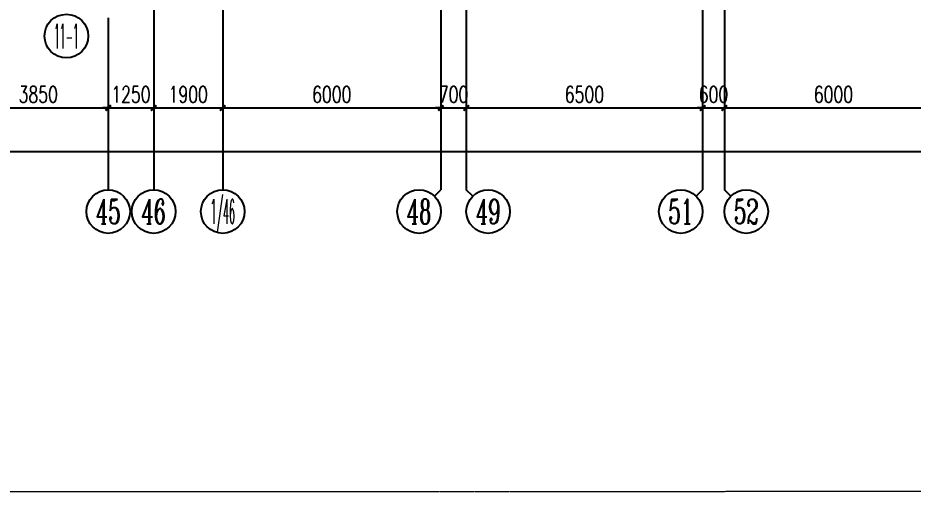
# Model space of a CAD drawing. Extents: x 290727 to 13733020, y 1731457 to 3643100.
# Drawn here: x 692628 to 717253, y 1739835 to 1752882 of the extents above; entities that cross this region are included whole.
import ezdxf
from ezdxf.enums import TextEntityAlignment as Align

# ---------------------------------------------------------------- set-up
doc = ezdxf.new("R2010")
doc.units = 0
doc.header["$LTSCALE"] = 10
doc.linetypes.add('ACAD_ISO05W100', pattern=[33, 24, -3, 0, -3, 0, -3])
doc.linetypes.add('DOTE', pattern=[2.4200000000000004, 2, -0.2, 0.02, -0.2])
doc.layers.get('0').update_dxf_attribs({"linetype": 'CONTINUOUS'})
for name, color, linetype in [('AXIS', 3, 'CONTINUOUS'), ('AXIS_TEXT', 7, 'CONTINUOUS'), ('DOTE', 8, 'DOTE'), ('作业图', 4, 'CONTINUOUS'), ('文字', 4, 'CONTINUOUS')]:
    doc.layers.add(name, color=color, linetype=linetype)
doc.layers.add('用地红线', color=1, linetype='CONTINUOUS', lineweight=13)
doc.layers.get('0').off()
doc.styles.add('_TCH_AXIS', font='COMPLEX', dxfattribs={"bigfont": 'GBCBIG'})
doc.styles.add('_TCH_DIM_T3', font='SIMPLEX', dxfattribs={"width": 0.7058823529411765, "bigfont": 'GBCBIG'})
doc.styles.add('COMPLEX', font='COMPLEX')
doc.dimstyles.new('_TCH_ARCH&&150', dxfattribs={"dimtxt": 446.25, "dimasz": 150, "dimexe": 375, "dimexo": 450, "dimgap": 150, "dimtad": 1, "dimdec": 0, "dimzin": 0, "dimdsep": 46, "dimtxsty": '_TCH_DIM_T3', "dimblk": 'ARCHTICK', "dimcen": 0.09, "dimclrt": 7, "dimazin": 2, "dimtfac": 1, "dimtdec": 0, "dimtix": 1, "dimtmove": 2, "dimatfit": 3, "dimfxl": 1, "dimtolj": 1, "dimtzin": 0, "dimarcsym": 0})

# ---------------------------------------------------------------- blocks, each defined once
blk = doc.blocks.new('_AXISO')
blk.add_circle((0, 0), 0.5)
at = {"layer": 'AXIS_TEXT', "style": 'COMPLEX', "width": 1.041666666666667}
blk.add_attdef('A', text='', height=0.56, dxfattribs=at).set_placement((-0.25, -0.28), (0.25, -0.28), align=Align.FIT)
blk = doc.blocks.new('_ArchTick')
at = {"color": 0, "linetype": 'ByBlock', "const_width": 0.4}
blk.add_lwpolyline([(-0.5, -0.5), (0.5, 0.5)], dxfattribs=at)
blk = doc.blocks.new('*D99')
at = {"layer": 'AXIS', "color": 0, "linetype": 'Continuous', "lineweight": -2, "transparency": 16777216}
for p, q in [((16384.13505795546, 11749.99773951061), (16384.13505795546, 8146.37955248123)), ((235384.4150152875, 11749.99773951061), (235384.4150152875, 8146.37955248123)), ((16384.13505795546, 8521.37955248123), (235384.4150152875, 8521.37955248123))]:
    blk.add_line(p, q, dxfattribs=at)
at = {"layer": 'AXIS', "color": 0, "linetype": 'Continuous', "lineweight": -2, "transparency": 16777216, "xscale": 150, "yscale": 150, "zscale": 150, "rotation": 180}
blk.add_blockref('_ArchTick', (16384.13505795546, 8521.37955248123), dxfattribs=at)
at = {"layer": 'AXIS', "color": 0, "linetype": 'Continuous', "lineweight": -2, "transparency": 16777216, "xscale": 150, "yscale": 150, "zscale": 150}
blk.add_blockref('_ArchTick', (235384.4150152875, 8521.37955248123), dxfattribs=at)
at = {"layer": 'AXIS', "color": 7, "linetype": 'Continuous', "transparency": 16777216, "insert": (125884.2750366215, 8894.50455248123), "char_height": 446.25, "attachment_point": 5, "style": '_TCH_DIM_T3'}
blk.add_mtext('\\A1;219000', dxfattribs=at)
blk = doc.blocks.new('*D126')
at = {"layer": 'AXIS', "color": 0, "linetype": 'Continuous', "lineweight": -2, "transparency": 16777216}
for p, q in [((206334.135057956, 11749.99773951061), (206334.135057956, 9346.37955248123)), ((210184.135057956, 11749.99773951061), (210184.135057956, 9346.37955248123)), ((206334.135057956, 9721.37955248123), (210184.135057956, 9721.37955248123))]:
    blk.add_line(p, q, dxfattribs=at)
at = {"layer": 'AXIS', "color": 0, "linetype": 'Continuous', "lineweight": -2, "transparency": 16777216, "xscale": 150, "yscale": 150, "zscale": 150, "rotation": 180}
blk.add_blockref('_ArchTick', (206334.135057956, 9721.37955248123), dxfattribs=at)
at = {"layer": 'AXIS', "color": 0, "linetype": 'Continuous', "lineweight": -2, "transparency": 16777216, "xscale": 150, "yscale": 150, "zscale": 150}
blk.add_blockref('_ArchTick', (210184.135057956, 9721.37955248123), dxfattribs=at)
at = {"layer": 'AXIS', "color": 7, "linetype": 'Continuous', "transparency": 16777216, "insert": (208259.135057956, 10094.50455248123), "char_height": 446.25, "attachment_point": 5, "style": '_TCH_DIM_T3'}
blk.add_mtext('\\A1;3850', dxfattribs=at)
blk = doc.blocks.new('*D127')
at = {"layer": 'AXIS', "color": 0, "linetype": 'Continuous', "lineweight": -2, "transparency": 16777216}
for p, q in [((210184.135057956, 11749.99773951061), (210184.135057956, 9346.37955248123)), ((211434.4150152875, 11749.99773951061), (211434.4150152875, 9346.37955248123)), ((210184.135057956, 9721.37955248123), (210034.135057956, 9721.37955248123)), ((210184.135057956, 9721.37955248123), (211434.4150152875, 9721.37955248123)), ((211434.4150152875, 9721.37955248123), (211584.4150152875, 9721.37955248123))]:
    blk.add_line(p, q, dxfattribs=at)
at = {"layer": 'AXIS', "color": 0, "linetype": 'Continuous', "lineweight": -2, "transparency": 16777216, "xscale": 150, "yscale": 150, "zscale": 150}
blk.add_blockref('_ArchTick', (210184.135057956, 9721.37955248123), dxfattribs=at)
at = {"layer": 'AXIS', "color": 0, "linetype": 'Continuous', "lineweight": -2, "transparency": 16777216, "xscale": 150, "yscale": 150, "zscale": 150, "rotation": 180}
blk.add_blockref('_ArchTick', (211434.4150152875, 9721.37955248123), dxfattribs=at)
at = {"layer": 'AXIS', "color": 7, "linetype": 'Continuous', "transparency": 16777216, "insert": (210809.2750366218, 10094.50455248123), "char_height": 446.25, "attachment_point": 5, "style": '_TCH_DIM_T3'}
blk.add_mtext('\\A1;1250', dxfattribs=at)
blk = doc.blocks.new('*D128')
at = {"layer": 'AXIS', "color": 0, "linetype": 'Continuous', "lineweight": -2, "transparency": 16777216}
for p, q in [((211434.4150152875, 11749.99773951061), (211434.4150152875, 9346.37955248123)), ((213334.4150152875, 11749.99773951061), (213334.4150152875, 9346.37955248123)), ((211434.4150152875, 9721.37955248123), (213334.4150152875, 9721.37955248123))]:
    blk.add_line(p, q, dxfattribs=at)
at = {"layer": 'AXIS', "color": 0, "linetype": 'Continuous', "lineweight": -2, "transparency": 16777216, "xscale": 150, "yscale": 150, "zscale": 150, "rotation": 180}
blk.add_blockref('_ArchTick', (211434.4150152875, 9721.37955248123), dxfattribs=at)
at = {"layer": 'AXIS', "color": 0, "linetype": 'Continuous', "lineweight": -2, "transparency": 16777216, "xscale": 150, "yscale": 150, "zscale": 150}
blk.add_blockref('_ArchTick', (213334.4150152875, 9721.37955248123), dxfattribs=at)
at = {"layer": 'AXIS', "color": 7, "linetype": 'Continuous', "transparency": 16777216, "insert": (212384.4150152875, 10094.50455248123), "char_height": 446.25, "attachment_point": 5, "style": '_TCH_DIM_T3'}
blk.add_mtext('\\A1;1900', dxfattribs=at)
blk = doc.blocks.new('*D129')
at = {"layer": 'AXIS', "color": 0, "linetype": 'Continuous', "lineweight": -2, "transparency": 16777216}
for p, q in [((213334.4150152875, 11749.99773951061), (213334.4150152875, 9346.37955248123)), ((219334.4150152875, 11749.99773951061), (219334.4150152875, 9346.37955248123)), ((213334.4150152875, 9721.37955248123), (219334.4150152875, 9721.37955248123))]:
    blk.add_line(p, q, dxfattribs=at)
at = {"layer": 'AXIS', "color": 0, "linetype": 'Continuous', "lineweight": -2, "transparency": 16777216, "xscale": 150, "yscale": 150, "zscale": 150, "rotation": 180}
blk.add_blockref('_ArchTick', (213334.4150152875, 9721.37955248123), dxfattribs=at)
at = {"layer": 'AXIS', "color": 0, "linetype": 'Continuous', "lineweight": -2, "transparency": 16777216, "xscale": 150, "yscale": 150, "zscale": 150}
blk.add_blockref('_ArchTick', (219334.4150152875, 9721.37955248123), dxfattribs=at)
at = {"layer": 'AXIS', "color": 7, "linetype": 'Continuous', "transparency": 16777216, "insert": (216334.4150152875, 10094.50455248123), "char_height": 446.25, "attachment_point": 5, "style": '_TCH_DIM_T3'}
blk.add_mtext('\\A1;6000', dxfattribs=at)
blk = doc.blocks.new('*D130')
at = {"layer": 'AXIS', "color": 0, "linetype": 'Continuous', "lineweight": -2, "transparency": 16777216}
for p, q in [((219334.4150152875, 11749.99773951061), (219334.4150152875, 9346.37955248123)), ((220034.4150152882, 11749.99773951061), (220034.4150152882, 9346.37955248123)), ((219334.4150152875, 9721.37955248123), (219184.4150152875, 9721.37955248123)), ((219334.4150152875, 9721.37955248123), (220034.4150152882, 9721.37955248123)), ((220034.4150152882, 9721.37955248123), (220184.4150152882, 9721.37955248123))]:
    blk.add_line(p, q, dxfattribs=at)
at = {"layer": 'AXIS', "color": 0, "linetype": 'Continuous', "lineweight": -2, "transparency": 16777216, "xscale": 150, "yscale": 150, "zscale": 150}
blk.add_blockref('_ArchTick', (219334.4150152875, 9721.37955248123), dxfattribs=at)
at = {"layer": 'AXIS', "color": 0, "linetype": 'Continuous', "lineweight": -2, "transparency": 16777216, "xscale": 150, "yscale": 150, "zscale": 150, "rotation": 180}
blk.add_blockref('_ArchTick', (220034.4150152882, 9721.37955248123), dxfattribs=at)
at = {"layer": 'AXIS', "color": 7, "linetype": 'Continuous', "transparency": 16777216, "insert": (219684.4150152879, 10094.50455248123), "char_height": 446.25, "attachment_point": 5, "style": '_TCH_DIM_T3'}
blk.add_mtext('\\A1;700', dxfattribs=at)
blk = doc.blocks.new('*D131')
at = {"layer": 'AXIS', "color": 0, "linetype": 'Continuous', "lineweight": -2, "transparency": 16777216}
for p, q in [((220034.4150152882, 11749.99773951061), (220034.4150152882, 9346.37955248123)), ((226534.4150152878, 11749.99773951061), (226534.4150152878, 9346.37955248123)), ((220034.4150152882, 9721.37955248123), (226534.4150152878, 9721.37955248123))]:
    blk.add_line(p, q, dxfattribs=at)
at = {"layer": 'AXIS', "color": 0, "linetype": 'Continuous', "lineweight": -2, "transparency": 16777216, "xscale": 150, "yscale": 150, "zscale": 150, "rotation": 180}
blk.add_blockref('_ArchTick', (220034.4150152882, 9721.37955248123), dxfattribs=at)
at = {"layer": 'AXIS', "color": 0, "linetype": 'Continuous', "lineweight": -2, "transparency": 16777216, "xscale": 150, "yscale": 150, "zscale": 150}
blk.add_blockref('_ArchTick', (226534.4150152878, 9721.37955248123), dxfattribs=at)
at = {"layer": 'AXIS', "color": 7, "linetype": 'Continuous', "transparency": 16777216, "insert": (223284.415015288, 10094.50455248123), "char_height": 446.25, "attachment_point": 5, "style": '_TCH_DIM_T3'}
blk.add_mtext('\\A1;6500', dxfattribs=at)
blk = doc.blocks.new('*D132')
at = {"layer": 'AXIS', "color": 0, "linetype": 'Continuous', "lineweight": -2, "transparency": 16777216}
for p, q in [((226534.4150152878, 11749.99773951061), (226534.4150152878, 9346.37955248123)), ((227134.4150152875, 11749.99773951061), (227134.4150152875, 9346.37955248123)), ((226534.4150152878, 9721.37955248123), (226384.4150152878, 9721.37955248123)), ((226534.4150152878, 9721.37955248123), (227134.4150152875, 9721.37955248123)), ((227134.4150152875, 9721.37955248123), (227284.4150152875, 9721.37955248123))]:
    blk.add_line(p, q, dxfattribs=at)
at = {"layer": 'AXIS', "color": 0, "linetype": 'Continuous', "lineweight": -2, "transparency": 16777216, "xscale": 150, "yscale": 150, "zscale": 150}
blk.add_blockref('_ArchTick', (226534.4150152878, 9721.37955248123), dxfattribs=at)
at = {"layer": 'AXIS', "color": 0, "linetype": 'Continuous', "lineweight": -2, "transparency": 16777216, "xscale": 150, "yscale": 150, "zscale": 150, "rotation": 180}
blk.add_blockref('_ArchTick', (227134.4150152875, 9721.37955248123), dxfattribs=at)
at = {"layer": 'AXIS', "color": 7, "linetype": 'Continuous', "transparency": 16777216, "insert": (226834.4150152876, 10094.50455248123), "char_height": 446.25, "attachment_point": 5, "style": '_TCH_DIM_T3'}
blk.add_mtext('\\A1;600', dxfattribs=at)
blk = doc.blocks.new('*D133')
at = {"layer": 'AXIS', "color": 0, "linetype": 'Continuous', "lineweight": -2, "transparency": 16777216}
for p, q in [((227134.4150152875, 11749.99773951061), (227134.4150152875, 9346.37955248123)), ((233134.4150152874, 11749.99773951061), (233134.4150152874, 9346.37955248123)), ((227134.4150152875, 9721.37955248123), (233134.4150152874, 9721.37955248123))]:
    blk.add_line(p, q, dxfattribs=at)
at = {"layer": 'AXIS', "color": 0, "linetype": 'Continuous', "lineweight": -2, "transparency": 16777216, "xscale": 150, "yscale": 150, "zscale": 150, "rotation": 180}
blk.add_blockref('_ArchTick', (227134.4150152875, 9721.37955248123), dxfattribs=at)
at = {"layer": 'AXIS', "color": 0, "linetype": 'Continuous', "lineweight": -2, "transparency": 16777216, "xscale": 150, "yscale": 150, "zscale": 150}
blk.add_blockref('_ArchTick', (233134.4150152874, 9721.37955248123), dxfattribs=at)
at = {"layer": 'AXIS', "color": 7, "linetype": 'Continuous', "transparency": 16777216, "insert": (230134.4150152875, 10094.50455248123), "char_height": 446.25, "attachment_point": 5, "style": '_TCH_DIM_T3'}
blk.add_mtext('\\A1;6000', dxfattribs=at)
blk = doc.blocks.new('A$C26CF02E8')
at = {"layer": '用地红线', "color": 1, "linetype": 'ACAD_ISO05W100', "ltscale": 0.1}
blk.add_lwpolyline([(15026.00253957324, 140863.9991013147), (243102.0025395732, 140865.9991008379), (258103.0025395732, 125864.9991013147), (258104.0025395136, 38.99910083785653), (205527.0025395732, 35.99910083785653), (8170.002539573237, 24.99910131469369), (26.0025395732373, 24.99910131469369), (26.0025395732373, 10200.99910083786), (25.0025395732373, 125861.9991013147)], close=True, dxfattribs=at)
blk = doc.blocks.new('A$C55C93FC2')
at = {"layer": 'AXIS', "linetype": 'Continuous'}
for p, q in [((210184.1350579561, 12199.99773951059), (210184.1350579561, 7471.379552481207)), ((211434.4150152876, 12199.99773951059), (211434.4150152876, 7471.379552481207)), ((213334.4150152875, 12199.99773951059), (213334.4150152875, 7471.379552481205)), ((219334.4150152878, 12199.99773951059), (219334.4150152878, 7471.379552481205)), ((220034.4150152882, 12199.99773951059), (220034.4150152882, 7471.379552481205)), ((226534.4150152878, 12199.99773951059), (226534.4150152878, 7471.379552481205)), ((227134.4150152876, 12199.99773951059), (227134.4150152876, 7471.379552481205)), ((219158.6790839997, 7295.643621193133), (219334.4150152878, 7471.379552481205)), ((220210.1509465763, 7295.643621193133), (220034.4150152882, 7471.379552481205)), ((226358.6790839997, 7295.643621193133), (226534.4150152878, 7471.379552481205)), ((227310.1509465756, 7295.643621193133), (227134.4150152876, 7471.379552481205))]:
    blk.add_line(p, q, dxfattribs=at)
at = {"layer": 'DOTE', "linetype": 'DOTE', "ltscale": 150}
for p, q in [((211434.4150152875, 76542.35001189262), (211434.4150152875, 12199.99773951061)), ((219334.4150152878, 76542.35001189262), (219334.4150152878, 12199.99773951061)), ((226534.4150152878, 76542.35001189262), (226534.4150152875, 12199.99773951061)), ((227134.4150152878, 76542.35001189262), (227134.4150152875, 12199.99773951061)), ((213334.4150152875, 60091.9457151508), (213334.4150152875, 12199.99773951061)), ((220034.4150152878, 53042.35001869965), (220034.4150152878, 12199.99773951061))]:
    blk.add_line(p, q, dxfattribs=at)
at = {"layer": 'AXIS', "linetype": 'Continuous'}
ref = blk.add_blockref('_AXISO', (210184.1350579561, 6871.379552481207), dxfattribs=dict(at, xscale=1200, yscale=1200, zscale=1200))
ref.add_attrib('A', '45', dxfattribs={"layer": 'AXIS_TEXT', "linetype": 'Continuous', "height": 678.8225099390856, "style": '_TCH_AXIS', "width": 0.5999999999999984}).set_placement((209844.7238029866, 6531.968297511664), (210523.5463129257, 6531.968297511664), align=Align.FIT)
ref = blk.add_blockref('_AXISO', (211434.4150152876, 6871.379552481207), dxfattribs=dict(at, xscale=1200, yscale=1200, zscale=1200))
ref.add_attrib('A', '46', dxfattribs={"layer": 'AXIS_TEXT', "linetype": 'Continuous', "height": 678.8225099390856, "style": '_TCH_AXIS', "width": 0.5999999999999984}).set_placement((211095.0037603181, 6531.968297511664), (211773.8262702572, 6531.968297511664), align=Align.FIT)
ref = blk.add_blockref('_AXISO', (213334.4150152875, 6871.379552481205), dxfattribs=dict(at, xscale=1200, yscale=1200, zscale=1200))
ref.add_attrib('A', '1/46', dxfattribs={"layer": 'AXIS_TEXT', "linetype": 'Continuous', "height": 678.8225099390856, "style": '_TCH_AXIS', "width": 0.2916666666666659}).set_placement((212995.003760318, 6531.968297511662), (213673.826270257, 6531.968297511662), align=Align.FIT)
ref = blk.add_blockref('_AXISO', (218734.4150152878, 6871.379552481205), dxfattribs=dict(at, xscale=1200, yscale=1200, zscale=1200))
ref.add_attrib('A', '48', dxfattribs={"layer": 'AXIS_TEXT', "linetype": 'Continuous', "height": 678.8225099390856, "style": '_TCH_AXIS', "width": 0.5999999999999984}).set_placement((218395.0037603182, 6531.968297511662), (219073.8262702573, 6531.968297511662), align=Align.FIT)
ref = blk.add_blockref('_AXISO', (220634.4150152882, 6871.379552481205), dxfattribs=dict(at, xscale=1200, yscale=1200, zscale=1200))
ref.add_attrib('A', '49', dxfattribs={"layer": 'AXIS_TEXT', "linetype": 'Continuous', "height": 678.8225099390856, "style": '_TCH_AXIS', "width": 0.5999999999999982}).set_placement((220295.0037603187, 6531.968297511662), (220973.8262702578, 6531.968297511662), align=Align.FIT)
ref = blk.add_blockref('_AXISO', (225934.4150152878, 6871.379552481205), dxfattribs=dict(at, xscale=1200, yscale=1200, zscale=1200))
ref.add_attrib('A', '51', dxfattribs={"layer": 'AXIS_TEXT', "linetype": 'Continuous', "height": 678.8225099390856, "style": '_TCH_AXIS', "width": 0.7241379310344809}).set_placement((225595.0037603182, 6531.968297511662), (226273.8262702573, 6531.968297511662), align=Align.FIT)
ref = blk.add_blockref('_AXISO', (227734.4150152876, 6871.379552481205), dxfattribs=dict(at, xscale=1200, yscale=1200, zscale=1200))
ref.add_attrib('A', '52', dxfattribs={"layer": 'AXIS_TEXT', "linetype": 'Continuous', "height": 678.8225099390856, "style": '_TCH_AXIS', "width": 0.6176470588235278}).set_placement((227395.003760318, 6531.968297511662), (228073.8262702571, 6531.968297511662), align=Align.FIT)
for p1, p2, distance, picture, middle in [((16384.13505795546, 12199.99773951061), (235384.4150152875, 12199.99773951061), -3678.6181870293804, '*D99', (125884.2750366215, 8894.50455248123)), ((206334.135057956, 12199.99773951061), (210184.135057956, 12199.99773951061), -2478.61818702938, '*D126', (208259.135057956, 10094.50455248123)), ((210184.135057956, 12199.99773951061), (211434.4150152875, 12199.99773951061), -2478.6181870293804, '*D127', (210809.2750366218, 10094.50455248123)), ((211434.4150152875, 12199.99773951061), (213334.4150152875, 12199.99773951061), -2478.6181870293804, '*D128', (212384.4150152875, 10094.50455248123)), ((213334.4150152875, 12199.99773951061), (219334.4150152875, 12199.99773951061), -2478.6181870293804, '*D129', (216334.4150152875, 10094.50455248123)), ((219334.4150152875, 12199.99773951061), (220034.4150152882, 12199.99773951061), -2478.6181870293804, '*D130', (219684.4150152879, 10094.50455248123)), ((220034.4150152882, 12199.99773951061), (226534.4150152878, 12199.99773951061), -2478.6181870293804, '*D131', (223284.415015288, 10094.50455248123)), ((226534.4150152878, 12199.99773951061), (227134.4150152875, 12199.99773951061), -2478.6181870293804, '*D132', (226834.4150152876, 10094.50455248123)), ((227134.4150152875, 12199.99773951061), (233134.4150152874, 12199.99773951061), -2478.6181870293804, '*D133', (230134.4150152875, 10094.50455248123))]:
    dim = blk.add_aligned_dim(p1=p1, p2=p2, distance=distance, dimstyle='_TCH_ARCH&&150', dxfattribs=at)
    dim.commit()
    dim.dimension.update_dxf_attribs({"geometry": picture, "text_midpoint": middle})
blk = doc.blocks.new('车库建筑作业图')
at = {"layer": '用地红线', "color": 1, "linetype": 'ACAD_ISO05W100', "ltscale": 0.1}
blk.add_lwpolyline([(505573.5976677537, 2266429.196113881), (733649.5976677537, 2266431.196113404), (748650.5976677537, 2251430.196113881), (748651.5976676941, 2125604.196113404), (696074.5976677537, 2125601.196113404), (498717.5976677537, 2125590.196113881), (490573.5976677537, 2125590.196113881), (490573.5976677537, 2135766.196113404), (490572.5976677537, 2251427.196113881)], close=True, dxfattribs=at)
at = {"layer": 'AXIS'}
ref = blk.add_blockref('_AXISO', (693962.3761730725, 2138138.041658203), dxfattribs=dict(at, xscale=1200, yscale=1200, zscale=1200))
ref.add_attrib('A', '11-1', dxfattribs={"layer": 'AXIS_TEXT', "height": 678.8225099390856, "style": '_TCH_AXIS', "width": 0.3230769230769224}).set_placement((693622.964918103, 2137798.630403234), (694301.787428042, 2137798.630403234), align=Align.FIT)
at = {"layer": '文字', "linetype": 'Continuous'}
for name, p in [('A$C26CF02E8', (490547.5951281805, 2125565.197012566)), ('A$C55C93FC2', (484928.2411151752, 2126437.437102827))]:
    blk.add_blockref(name, p, dxfattribs=at)

msp = doc.modelspace()

# ---------------------------------------------------------------- block references
at = {"layer": '作业图', "linetype": 'Continuous'}
msp.add_blockref('车库建筑作业图', (0, -385755.6740215458), dxfattribs=at)

doc.saveas('drawing.dxf')
